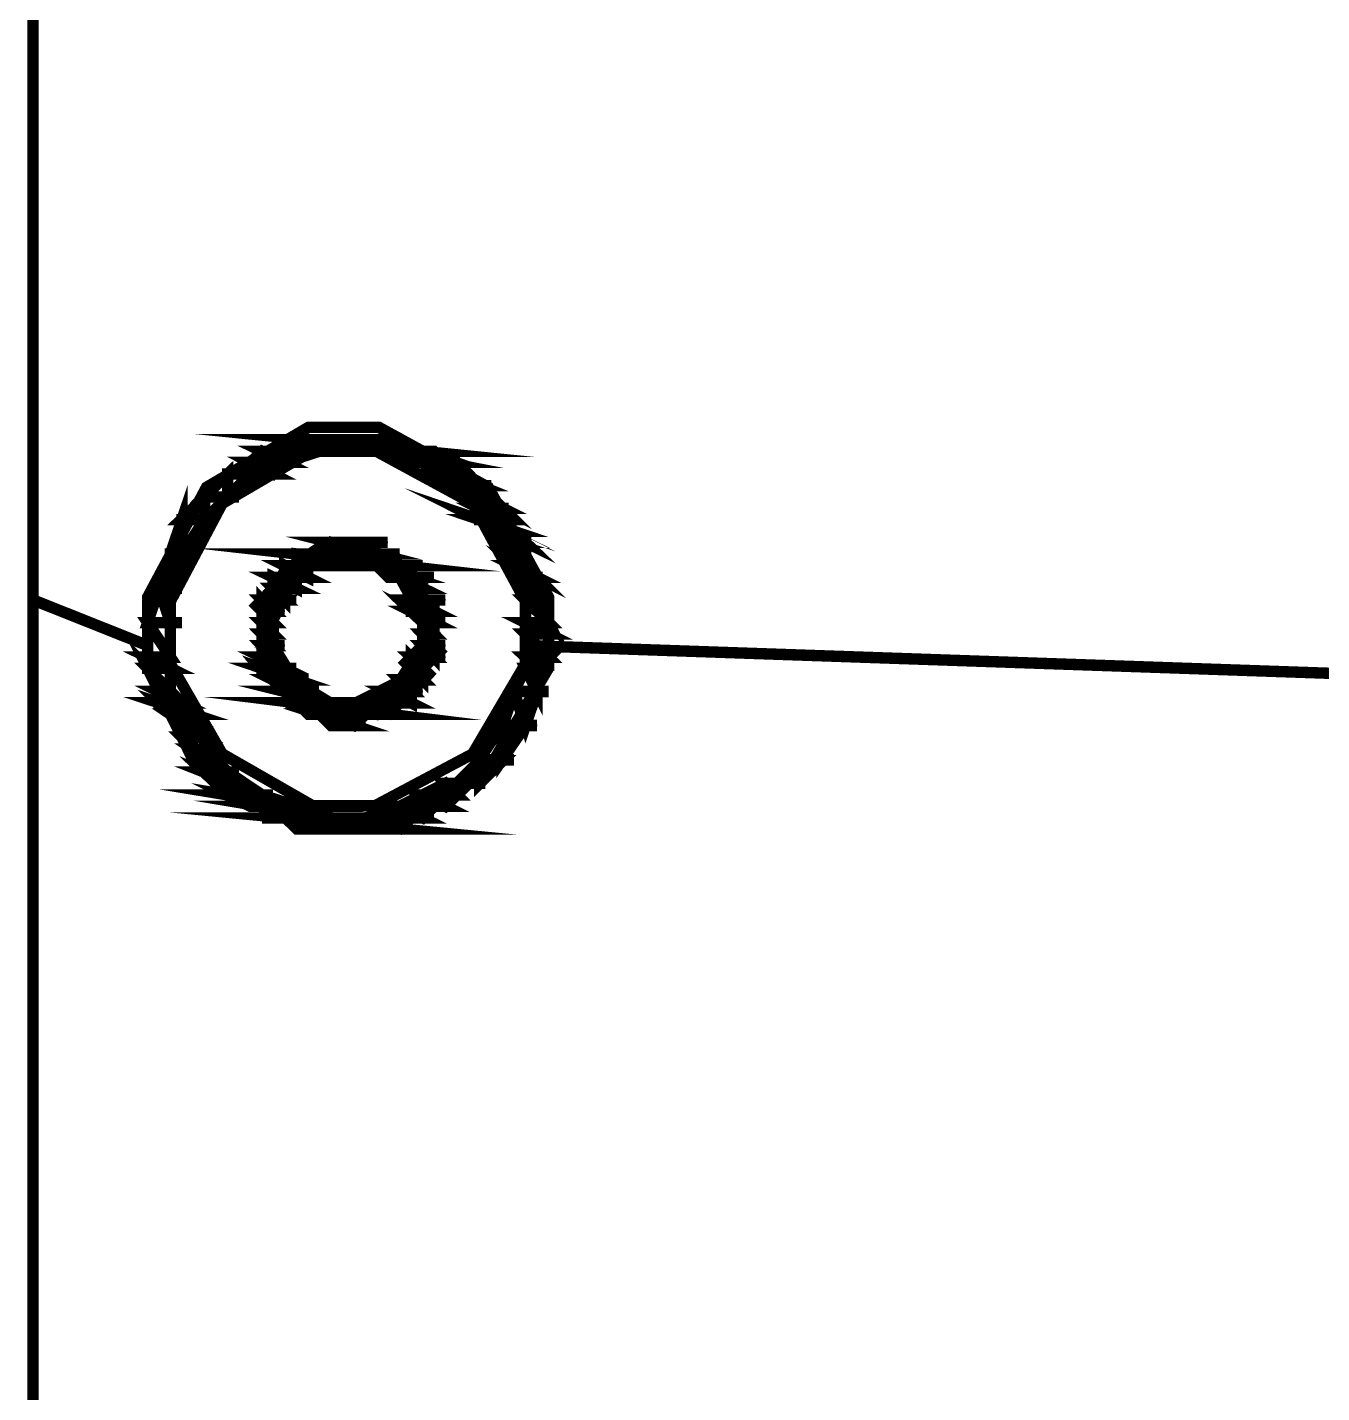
# Model space of a CAD drawing. Header units: metres. Extents: x -593 to 248, y 430 to 1024.
# Drawn here: x -267.37 to -262.57, y 806.99 to 812.04 of the extents above; entities that cross this region are included whole.
import ezdxf

# ---------------------------------------------------------------- set-up
doc = ezdxf.new("R2010")
doc.units = ezdxf.units.M
doc.header["$MEASUREMENT"] = 0
doc.layers.add('C00-00-00-BLACK', color=7, linetype='Continuous')
doc.layers.add('CFF-00-00', color=1, linetype='Continuous')

msp = doc.modelspace()

# ---------------------------------------------------------------- linework, layer by layer
at = {"layer": 'C00-00-00-BLACK', "const_width": 0.0423}
msp.add_lwpolyline([(-267.3443, 801.9529), (-267.3443, 822.0039)], dxfattribs=at)
for points in [[(-265.4357, 809.7959), (-265.4357, 809.9319), (-265.6587, 810.3389), (-266.064, 810.5609), (-266.1977, 810.5609), (-266.3244, 810.5609), (-266.7019, 810.3389), (-266.9199, 809.9319), (-266.9199, 809.7959), (-266.9199, 809.6699), (-266.7019, 809.2939), (-266.3244, 809.0759), (-266.1977, 809.0759), (-266.064, 809.0759), (-265.6587, 809.2939), (-265.4357, 809.6699), (-265.4357, 809.7959)], [(-266.0281, 810.5149), (-266.3272, 810.5149), (-265.9014, 810.4719), (-266.0281, 810.5149)], [(-266.3272, 810.5149), (-265.9014, 810.4719), (-266.4126, 810.4719), (-266.3272, 810.5149)], [(-266.2831, 810.5149), (-266.0281, 810.5149), (-266.3244, 810.5149), (-266.2831, 810.5149)], [(-266.2006, 810.5149), (-266.0707, 810.5149), (-266.2859, 810.5149), (-266.2006, 810.5149)], [(-266.0707, 810.5149), (-266.2831, 810.5149), (-266.0281, 810.5149), (-266.0707, 810.5149)], [(-265.5211, 809.7959), (-265.5211, 809.9169), (-265.7165, 810.2789), (-266.0778, 810.4749), (-266.1977, 810.4749), (-266.3092, 810.4749), (-266.644, 810.2789), (-266.8356, 809.9169), (-266.8356, 809.7959), (-266.8356, 809.6849), (-266.644, 809.3519), (-266.3092, 809.1599), (-266.1977, 809.1599), (-266.0778, 809.1599), (-265.7165, 809.3519), (-265.5211, 809.6849), (-265.5211, 809.7959)], [(-266.4965, 810.4719), (-266.4126, 810.4309), (-266.5392, 810.4309), (-266.4965, 810.4719)], [(-266.2859, 810.4719), (-266.4965, 810.4719), (-266.4126, 810.4309), (-266.2859, 810.4719)], [(-266.4553, 810.4719), (-266.2859, 810.4719), (-266.4965, 810.4719), (-266.4553, 810.4719)], [(-265.9014, 810.4719), (-266.4126, 810.4719), (-266.4553, 810.4719), (-265.9014, 810.4719)], [(-265.9014, 810.4719), (-265.8601, 810.4719), (-266.4553, 810.4719), (-265.9014, 810.4719)], [(-265.9014, 810.4719), (-266.4553, 810.4719), (-265.9014, 810.4719)], [(-266.1565, 810.4719), (-266.4553, 810.4719), (-266.2859, 810.4719), (-266.1565, 810.4719)], [(-266.4126, 810.4719), (-265.9014, 810.4719), (-265.8601, 810.4719), (-266.4126, 810.4719)], [(-265.8601, 810.4719), (-266.0281, 810.4719), (-265.8174, 810.4309), (-265.8601, 810.4719)], [(-266.0281, 810.4719), (-265.8174, 810.4309), (-265.9441, 810.4309), (-266.0281, 810.4719)], [(-265.9014, 810.4719), (-266.1565, 810.4719), (-265.8601, 810.4719), (-265.9014, 810.4719)], [(-266.1565, 810.4719), (-265.8601, 810.4719), (-266.0281, 810.4719), (-266.1565, 810.4719)], [(-265.9014, 810.4309), (-265.6904, 810.3449), (-265.8174, 810.3449), (-265.9014, 810.4309)], [(-266.6235, 810.3879), (-266.6235, 810.3029), (-266.7117, 810.3029), (-266.6235, 810.3879)], [(-266.5392, 810.4309), (-266.4553, 810.3879), (-266.5823, 810.3879), (-266.5392, 810.4309)], [(-266.4126, 810.4309), (-266.5392, 810.4309), (-266.4553, 810.3879), (-266.4126, 810.4309)], [(-265.7748, 810.4309), (-265.9014, 810.4309), (-265.6904, 810.3449), (-265.7748, 810.4309)], [(-265.8174, 810.4309), (-265.9441, 810.4309), (-265.7748, 810.4309), (-265.8174, 810.4309)], [(-265.9441, 810.4309), (-265.7748, 810.4309), (-265.9014, 810.4309), (-265.9441, 810.4309)], [(-266.5823, 810.3879), (-266.5392, 810.3879), (-266.6235, 810.3879), (-266.5823, 810.3879)], [(-266.5392, 810.3879), (-266.6235, 810.3879), (-266.6235, 810.3029), (-266.5392, 810.3879)], [(-266.4553, 810.3879), (-266.5823, 810.3879), (-266.5392, 810.3879), (-266.4553, 810.3879)], [(-265.7748, 810.3449), (-265.6051, 810.2609), (-265.6904, 810.2609), (-265.7748, 810.3449)], [(-266.7929, 810.2189), (-266.7929, 810.0919), (-266.8356, 810.0919), (-266.7929, 810.2189)], [(-266.7089, 810.3029), (-266.7089, 810.2189), (-266.7957, 810.2189), (-266.7089, 810.3029)], [(-265.6904, 810.2189), (-265.5638, 810.1759), (-265.6051, 810.1759), (-265.6904, 810.2189)], [(-265.6904, 810.3449), (-265.7748, 810.3449), (-265.6051, 810.2609), (-265.6904, 810.3449)], [(-265.6904, 810.3449), (-265.8174, 810.3449), (-265.7748, 810.3449), (-265.6904, 810.3449)], [(-265.8174, 810.3449), (-265.6904, 810.3449), (-265.6478, 810.3449), (-265.8174, 810.3449)], [(-266.6235, 810.3029), (-266.7117, 810.3029), (-266.6235, 810.3029)], [(-266.7117, 810.3029), (-266.6235, 810.3029), (-266.5823, 810.3029), (-266.7117, 810.3029)], [(-266.6235, 810.3029), (-266.7089, 810.3029), (-266.7089, 810.2189), (-266.6235, 810.3029)], [(-265.6051, 810.2609), (-265.6904, 810.2609), (-265.6051, 810.2189), (-265.6051, 810.2609)], [(-265.6904, 810.2609), (-265.6051, 810.2189), (-265.6904, 810.2189), (-265.6904, 810.2609)], [(-266.7089, 810.2189), (-266.7957, 810.2189), (-266.7089, 810.2189)], [(-266.7957, 810.2189), (-266.7089, 810.2189), (-266.6662, 810.2189), (-266.7957, 810.2189)], [(-266.7089, 810.2189), (-266.7929, 810.2189), (-266.7929, 810.0919), (-266.7089, 810.2189)], [(-265.6051, 810.2189), (-265.6904, 810.2189), (-265.5638, 810.1759), (-265.6051, 810.2189)], [(-265.6051, 810.1349), (-265.5211, 810.0489), (-265.5638, 810.0489), (-265.6051, 810.1349)], [(-266.8356, 810.0919), (-266.8356, 809.9649), (-266.8782, 809.9649), (-266.8356, 810.0919)], [(-265.5638, 810.1759), (-265.6051, 810.1759), (-265.5211, 810.1349), (-265.5638, 810.1759)], [(-265.6051, 810.1759), (-265.5211, 810.1349), (-265.6051, 810.1349), (-265.6051, 810.1759)], [(-265.8601, 809.7959), (-265.8601, 809.8549), (-265.9511, 810.0299), (-266.1385, 810.1349), (-266.2006, 810.1349), (-266.2542, 810.1349), (-266.4126, 810.0299), (-266.4965, 809.8549), (-266.4965, 809.7959), (-266.4965, 809.7429), (-266.4126, 809.5849), (-266.2542, 809.4989), (-266.2006, 809.4989), (-266.1385, 809.4989), (-265.9511, 809.5849), (-265.8601, 809.7429), (-265.8601, 809.7959)], [(-266.1134, 810.1349), (-266.2404, 810.1349), (-266.0707, 810.0919), (-266.1134, 810.1349)], [(-266.2404, 810.1349), (-266.0707, 810.0919), (-266.2831, 810.0919), (-266.2404, 810.1349)], [(-266.2006, 810.1349), (-266.1134, 810.1349), (-266.2432, 810.1349), (-266.2006, 810.1349)], [(-266.2432, 810.1349), (-266.0736, 810.1349), (-266.0309, 810.1349), (-266.2432, 810.1349)], [(-266.0736, 810.1349), (-266.0309, 810.1349), (-266.2432, 810.1349), (-266.0736, 810.1349)], [(-265.5211, 810.1349), (-265.6051, 810.1349), (-265.5211, 810.0489), (-265.5211, 810.1349)], [(-266.7929, 810.0919), (-266.8356, 810.0919), (-266.7929, 810.0919)], [(-266.8356, 810.0919), (-266.7929, 810.0919), (-266.7516, 810.0919), (-266.8356, 810.0919)], [(-266.7929, 810.0919), (-266.8356, 810.0919), (-266.8356, 809.9649), (-266.7929, 810.0919)], [(-266.0281, 810.0919), (-266.3671, 810.0919), (-265.9868, 810.0489), (-266.0281, 810.0919)], [(-265.9014, 809.7959), (-265.9014, 809.8489), (-265.9868, 810.0079), (-266.148, 810.0919), (-266.2006, 810.0919), (-266.2447, 810.0919), (-266.3755, 810.0079), (-266.4553, 809.8489), (-266.4553, 809.7959), (-266.4553, 809.7529), (-266.3755, 809.6209), (-266.2447, 809.5409), (-266.2006, 809.5409), (-266.148, 809.5409), (-265.9868, 809.6209), (-265.9014, 809.7529), (-265.9014, 809.7959)], [(-266.4126, 810.0489), (-266.3272, 810.0059), (-266.4126, 810.0059), (-266.4126, 810.0489)], [(-266.3671, 810.0919), (-265.9868, 810.0489), (-266.3671, 810.0489), (-266.3671, 810.0919)], [(-266.0707, 810.0919), (-266.2831, 810.0919), (-266.3244, 810.0919), (-266.0707, 810.0919)], [(-266.0281, 810.0919), (-265.9868, 810.0919), (-266.3244, 810.0919), (-266.0281, 810.0919)], [(-266.0281, 810.0919), (-266.3244, 810.0919), (-266.0707, 810.0919), (-266.0281, 810.0919)], [(-266.2859, 810.0919), (-266.0707, 810.0919), (-266.0281, 810.0919), (-266.2859, 810.0919)], [(-266.0707, 810.0489), (-265.9441, 810.0059), (-266.0281, 810.0059), (-266.0707, 810.0489)], [(-265.9868, 810.0059), (-265.9014, 809.9649), (-265.9441, 809.9649), (-265.9868, 810.0059)], [(-265.5638, 810.0489), (-265.4784, 810.0059), (-265.5211, 810.0059), (-265.5638, 810.0489)], [(-265.5211, 810.0489), (-265.5638, 810.0489), (-265.4784, 810.0059), (-265.5211, 810.0489)], [(-265.5211, 810.0059), (-265.4784, 809.9219), (-265.5211, 809.9219), (-265.5211, 810.0059)], [(-266.8782, 809.9649), (-266.8356, 809.8379), (-266.9199, 809.8379), (-266.8782, 809.9649)], [(-266.3699, 810.0059), (-266.4553, 810.0059), (-266.3699, 809.9649), (-266.3699, 810.0059)], [(-266.3272, 810.0489), (-266.4126, 810.0489), (-266.3272, 810.0059), (-266.3272, 810.0489)], [(-266.4553, 810.0059), (-266.3699, 809.9649), (-266.4553, 809.9649), (-266.4553, 810.0059)], [(-266.4126, 810.0059), (-266.3699, 810.0059), (-266.4553, 810.0059), (-266.4126, 810.0059)], [(-266.3699, 810.0489), (-266.3272, 810.0489), (-266.4126, 810.0489), (-266.3699, 810.0489)], [(-266.3272, 810.0059), (-266.4126, 810.0059), (-266.3699, 810.0059), (-266.3272, 810.0059)], [(-266.2432, 810.0489), (-266.2006, 810.0489), (-266.3699, 810.0489), (-266.2432, 810.0489)], [(-266.2432, 810.0489), (-266.3699, 810.0489), (-266.1589, 810.0489), (-266.2432, 810.0489)], [(-266.2859, 810.0489), (-266.2432, 810.0489), (-266.3699, 810.0489), (-266.2859, 810.0489)], [(-266.2859, 810.0489), (-266.3699, 810.0489), (-266.2432, 810.0489), (-266.2859, 810.0489)], [(-266.2859, 810.0489), (-266.3699, 810.0489), (-266.3272, 810.0489), (-266.2859, 810.0489)], [(-265.9868, 810.0489), (-266.3671, 810.0489), (-265.9868, 810.0489)], [(-266.3671, 810.0489), (-265.9868, 810.0489), (-265.9441, 810.0489), (-266.3671, 810.0489)], [(-265.9441, 810.0489), (-266.0707, 810.0489), (-265.9441, 810.0059), (-265.9441, 810.0489)], [(-265.9868, 810.0489), (-266.1565, 810.0489), (-265.9868, 810.0489)], [(-266.1565, 810.0489), (-265.9868, 810.0489), (-266.1134, 810.0489), (-266.1565, 810.0489)], [(-265.9868, 810.0489), (-266.1134, 810.0489), (-265.9441, 810.0489), (-265.9868, 810.0489)], [(-266.1134, 810.0489), (-265.9441, 810.0489), (-266.0707, 810.0489), (-266.1134, 810.0489)], [(-265.9441, 810.0489), (-266.0707, 810.0489), (-265.9441, 810.0489)], [(-266.0707, 810.0489), (-265.9441, 810.0489), (-265.9014, 810.0489), (-266.0707, 810.0489)], [(-265.9014, 810.0059), (-265.9868, 810.0059), (-265.9014, 809.9649), (-265.9014, 810.0059)], [(-265.9441, 810.0059), (-266.0281, 810.0059), (-265.9014, 810.0059), (-265.9441, 810.0059)], [(-266.0281, 810.0059), (-265.9014, 810.0059), (-265.9868, 810.0059), (-266.0281, 810.0059)], [(-265.9868, 810.0059), (-265.9014, 810.0059), (-265.8601, 810.0059), (-265.9868, 810.0059)], [(-265.9014, 810.0059), (-265.8601, 810.0059), (-265.9868, 810.0059), (-265.9014, 810.0059)], [(-265.4784, 810.0059), (-265.5211, 810.0059), (-265.4784, 809.9219), (-265.4784, 810.0059)], [(-266.8356, 809.9649), (-266.8782, 809.9649), (-266.8356, 809.8379), (-266.8356, 809.9649)], [(-266.8782, 809.9649), (-266.8356, 809.9649), (-266.7929, 809.9649), (-266.8782, 809.9649)], [(-266.8356, 809.9649), (-266.7929, 809.9649), (-266.8782, 809.9649), (-266.8356, 809.9649)], [(-266.4553, 809.9649), (-266.4126, 809.9219), (-266.4965, 809.9219), (-266.4553, 809.9649)], [(-266.4126, 809.9649), (-266.4553, 809.9649), (-266.4126, 809.9219), (-266.4126, 809.9649)], [(-266.4126, 809.9649), (-266.3699, 809.9649), (-266.4553, 809.9649), (-266.4126, 809.9649)], [(-266.4126, 809.9649), (-266.4553, 809.9649), (-266.3699, 809.9649), (-266.4126, 809.9649)], [(-265.9014, 809.9649), (-265.9441, 809.9649), (-265.9014, 809.9219), (-265.9014, 809.9649)], [(-265.9441, 809.9649), (-265.9014, 809.9219), (-265.9441, 809.9219), (-265.9441, 809.9649)], [(-266.4126, 809.9219), (-266.4965, 809.9219), (-266.4553, 809.8799), (-266.4126, 809.9219)], [(-266.4965, 809.9219), (-266.4553, 809.8799), (-266.4965, 809.8799), (-266.4965, 809.9219)], [(-266.4126, 809.9219), (-266.4965, 809.9219), (-266.4126, 809.9219)], [(-266.4965, 809.9219), (-266.4126, 809.9219), (-266.3699, 809.9219), (-266.4965, 809.9219)], [(-266.4965, 809.8799), (-266.4553, 809.8379), (-266.4965, 809.8379), (-266.4965, 809.8799)], [(-265.9441, 809.8799), (-265.8601, 809.8379), (-265.9014, 809.8379), (-265.9441, 809.8799)], [(-265.8601, 809.9219), (-265.9441, 809.9219), (-265.8601, 809.8799), (-265.8601, 809.9219)], [(-265.9441, 809.9219), (-265.8601, 809.8799), (-265.9441, 809.8799), (-265.9441, 809.9219)], [(-265.8601, 809.9219), (-265.8174, 809.9219), (-265.9441, 809.9219), (-265.8601, 809.9219)], [(-265.8601, 809.9219), (-265.9441, 809.9219), (-265.9014, 809.9219), (-265.8601, 809.9219)], [(-265.4784, 809.9219), (-265.5211, 809.9219), (-265.4357, 809.8379), (-265.4784, 809.9219)], [(-265.5211, 809.9219), (-265.4357, 809.8379), (-265.5211, 809.8379), (-265.5211, 809.9219)], [(-266.9199, 809.8379), (-266.8356, 809.7099), (-266.9199, 809.7099), (-266.9199, 809.8379)], [(-266.4553, 809.8799), (-266.4965, 809.8799), (-266.4553, 809.8379), (-266.4553, 809.8799)], [(-266.4553, 809.8799), (-266.4965, 809.8799), (-266.4553, 809.8799)], [(-266.4965, 809.8799), (-266.4553, 809.8799), (-266.4126, 809.8799), (-266.4965, 809.8799)], [(-266.4965, 809.8379), (-266.4553, 809.7959), (-266.4965, 809.7959), (-266.4965, 809.8379)], [(-265.8601, 809.8799), (-265.9441, 809.8799), (-265.8601, 809.8379), (-265.8601, 809.8799)], [(-265.9014, 809.8379), (-265.8601, 809.7959), (-265.9014, 809.7959), (-265.9014, 809.8379)], [(-266.8356, 809.8379), (-266.9199, 809.8379), (-266.8356, 809.7099), (-266.8356, 809.8379)], [(-266.9199, 809.8379), (-266.8356, 809.8379), (-266.7929, 809.8379), (-266.9199, 809.8379)], [(-266.8356, 809.8379), (-266.7929, 809.8379), (-266.9199, 809.8379), (-266.8356, 809.8379)], [(-266.4553, 809.8379), (-266.4965, 809.8379), (-266.4553, 809.7959), (-266.4553, 809.8379)], [(-266.4965, 809.7959), (-266.4553, 809.7529), (-266.4965, 809.7529), (-266.4965, 809.7959)], [(-265.8601, 809.8379), (-265.9014, 809.8379), (-265.8601, 809.7959), (-265.8601, 809.8379)], [(-265.9014, 809.8379), (-265.8601, 809.8379), (-265.8174, 809.8379), (-265.9014, 809.8379)], [(-265.8601, 809.8379), (-265.8174, 809.8379), (-265.9014, 809.8379), (-265.8601, 809.8379)], [(-265.9014, 809.7959), (-265.8601, 809.7529), (-265.9014, 809.7529), (-265.9014, 809.7959)], [(-265.4357, 809.8379), (-265.5211, 809.8379), (-265.4357, 809.7959), (-265.4357, 809.8379)], [(-265.5211, 809.8379), (-265.4357, 809.7959), (-265.5211, 809.7959), (-265.5211, 809.8379)], [(-265.5211, 809.7959), (-265.4357, 809.7099), (-265.5211, 809.7099), (-265.5211, 809.7959)], [(-266.9199, 809.6689), (-266.8356, 809.5829), (-266.8782, 809.5829), (-266.9199, 809.6689)], [(-266.4553, 809.7959), (-266.4965, 809.7959), (-266.4553, 809.7529), (-266.4553, 809.7959)], [(-266.4553, 809.7529), (-266.4965, 809.7529), (-266.4553, 809.7099), (-266.4553, 809.7529)], [(-266.4965, 809.7529), (-266.4553, 809.7099), (-266.4965, 809.7099), (-266.4965, 809.7529)], [(-266.4965, 809.7529), (-266.4553, 809.7529), (-266.4126, 809.7529), (-266.4965, 809.7529)], [(-266.4553, 809.7529), (-266.4126, 809.7529), (-266.4965, 809.7529), (-266.4553, 809.7529)], [(-265.9014, 809.7529), (-265.8601, 809.7099), (-265.9441, 809.7099), (-265.9014, 809.7529)], [(-265.8601, 809.7959), (-265.9014, 809.7959), (-265.8601, 809.7529), (-265.8601, 809.7959)], [(-265.8601, 809.7529), (-265.9014, 809.7529), (-265.8601, 809.7099), (-265.8601, 809.7529)], [(-265.8601, 809.7529), (-265.9014, 809.7529), (-265.8601, 809.7529)], [(-265.9014, 809.7529), (-265.8601, 809.7529), (-265.8174, 809.7529), (-265.9014, 809.7529)], [(-265.4357, 809.7959), (-265.5211, 809.7959), (-265.4357, 809.7099), (-265.4357, 809.7959)], [(-266.8356, 809.7099), (-266.9199, 809.7099), (-266.8356, 809.6689), (-266.8356, 809.7099)], [(-266.9199, 809.7099), (-266.8356, 809.6689), (-266.9199, 809.6689), (-266.9199, 809.7099)], [(-266.4553, 809.7099), (-266.4965, 809.7099), (-266.4126, 809.6689), (-266.4553, 809.7099)], [(-266.4965, 809.7099), (-266.4126, 809.6689), (-266.4965, 809.6689), (-266.4965, 809.7099)], [(-265.8601, 809.7099), (-265.9441, 809.7099), (-265.9014, 809.6689), (-265.8601, 809.7099)], [(-265.9441, 809.7099), (-265.9014, 809.6689), (-265.9441, 809.6689), (-265.9441, 809.7099)], [(-265.8601, 809.7099), (-265.9441, 809.7099), (-265.8601, 809.7099)], [(-265.9441, 809.7099), (-265.8601, 809.7099), (-265.8174, 809.7099), (-265.9441, 809.7099)], [(-265.4357, 809.7099), (-265.5211, 809.7099), (-265.4784, 809.6689), (-265.4357, 809.7099)], [(-265.5211, 809.7099), (-265.4784, 809.6689), (-265.5211, 809.6689), (-265.5211, 809.7099)], [(-266.8356, 809.6689), (-266.9199, 809.6689), (-266.8356, 809.5829), (-266.8356, 809.6689)], [(-266.4126, 809.6689), (-266.4965, 809.6689), (-266.3699, 809.6259), (-266.4126, 809.6689)], [(-266.4965, 809.6689), (-266.3699, 809.6259), (-266.4553, 809.6259), (-266.4965, 809.6689)], [(-266.4553, 809.6259), (-266.3699, 809.5829), (-266.4126, 809.5829), (-266.4553, 809.6259)], [(-266.4965, 809.6689), (-266.4126, 809.6689), (-266.3699, 809.6689), (-266.4965, 809.6689)], [(-266.4126, 809.6689), (-266.3699, 809.6689), (-266.4965, 809.6689), (-266.4126, 809.6689)], [(-265.9014, 809.6689), (-265.9441, 809.6689), (-265.9014, 809.6259), (-265.9014, 809.6689)], [(-265.9441, 809.6689), (-265.9014, 809.6259), (-265.9441, 809.6259), (-265.9441, 809.6689)], [(-265.5211, 809.6689), (-265.4784, 809.5829), (-265.5638, 809.5829), (-265.5211, 809.6689)], [(-265.4784, 809.6689), (-265.5211, 809.6689), (-265.4784, 809.5829), (-265.4784, 809.6689)], [(-266.3699, 809.6259), (-266.4553, 809.6259), (-266.3699, 809.5829), (-266.3699, 809.6259)], [(-266.3699, 809.6259), (-266.4553, 809.6259), (-266.3699, 809.6259)], [(-266.4553, 809.6259), (-266.3699, 809.6259), (-266.3244, 809.6259), (-266.4553, 809.6259)], [(-265.9868, 809.6259), (-265.9441, 809.5829), (-266.0281, 809.5829), (-265.9868, 809.6259)], [(-265.9014, 809.6259), (-265.9868, 809.6259), (-265.9441, 809.5829), (-265.9014, 809.6259)], [(-265.9441, 809.6259), (-265.9014, 809.6259), (-265.9868, 809.6259), (-265.9441, 809.6259)], [(-265.9014, 809.6259), (-265.9441, 809.6259), (-265.9014, 809.6259)], [(-265.5638, 809.5829), (-265.5211, 809.4569), (-265.6051, 809.4569), (-265.5638, 809.5829)], [(-266.8356, 809.5829), (-266.8782, 809.5829), (-266.7929, 809.5409), (-266.8356, 809.5829)], [(-266.8782, 809.5409), (-266.7516, 809.4989), (-266.8356, 809.4989), (-266.8782, 809.5409)], [(-266.8782, 809.5829), (-266.7929, 809.5409), (-266.8782, 809.5409), (-266.8782, 809.5829)], [(-266.3272, 809.5829), (-266.4126, 809.5829), (-266.2432, 809.5409), (-266.3272, 809.5829)], [(-266.4126, 809.5829), (-266.2432, 809.5409), (-266.3699, 809.5409), (-266.4126, 809.5829)], [(-266.3272, 809.5829), (-266.2859, 809.5829), (-266.4126, 809.5829), (-266.3272, 809.5829)], [(-266.3272, 809.5829), (-266.4126, 809.5829), (-266.3699, 809.5829), (-266.3272, 809.5829)], [(-266.4126, 809.5829), (-266.3272, 809.5829), (-266.2859, 809.5829), (-266.4126, 809.5829)], [(-266.3272, 809.5829), (-266.2859, 809.5829), (-266.4126, 809.5829), (-266.3272, 809.5829)], [(-266.0281, 809.5829), (-265.9441, 809.5409), (-266.0707, 809.5409), (-266.0281, 809.5829)], [(-265.9441, 809.5829), (-266.0281, 809.5829), (-265.9441, 809.5409), (-265.9441, 809.5829)], [(-265.9441, 809.5829), (-266.0281, 809.5829), (-265.9441, 809.5829)], [(-266.0281, 809.5829), (-265.9441, 809.5829), (-265.9014, 809.5829), (-266.0281, 809.5829)], [(-265.4784, 809.5829), (-265.5638, 809.5829), (-265.5211, 809.4569), (-265.4784, 809.5829)], [(-265.5638, 809.5829), (-265.4784, 809.5829), (-265.4357, 809.5829), (-265.5638, 809.5829)], [(-265.4784, 809.5829), (-265.4357, 809.5829), (-265.5638, 809.5829), (-265.4784, 809.5829)], [(-266.7929, 809.5409), (-266.8782, 809.5409), (-266.7516, 809.4989), (-266.7929, 809.5409)], [(-266.8356, 809.4989), (-266.7089, 809.4139), (-266.7929, 809.4139), (-266.8356, 809.4989)], [(-265.9868, 809.5409), (-266.3671, 809.5409), (-266.0281, 809.4989), (-265.9868, 809.5409)], [(-266.1565, 809.5409), (-266.1134, 809.5409), (-266.4098, 809.5409), (-266.1565, 809.5409)], [(-266.1565, 809.5409), (-266.4098, 809.5409), (-266.1977, 809.5409), (-266.1565, 809.5409)], [(-266.3671, 809.5409), (-266.0281, 809.4989), (-266.3244, 809.4989), (-266.3671, 809.5409)], [(-266.3699, 809.5409), (-266.2432, 809.5409), (-266.2006, 809.5409), (-266.3699, 809.5409)], [(-266.2432, 809.5409), (-266.2006, 809.5409), (-266.3699, 809.5409), (-266.2432, 809.5409)], [(-266.2006, 809.5409), (-266.1589, 809.5409), (-266.3699, 809.5409), (-266.2006, 809.5409)], [(-266.2006, 809.5409), (-266.3699, 809.5409), (-266.2432, 809.5409), (-266.2006, 809.5409)], [(-266.1565, 809.4569), (-266.2404, 809.4569), (-266.2831, 809.4989), (-266.1565, 809.4569)], [(-266.1134, 809.5409), (-265.9868, 809.5409), (-266.1565, 809.5409), (-266.1134, 809.5409)], [(-266.1565, 809.5409), (-265.9868, 809.5409), (-265.9441, 809.5409), (-266.1565, 809.5409)], [(-265.9868, 809.5409), (-265.9441, 809.5409), (-266.1565, 809.5409), (-265.9868, 809.5409)], [(-266.0707, 809.5409), (-265.9868, 809.5409), (-266.1134, 809.5409), (-266.0707, 809.5409)], [(-266.1134, 809.5409), (-265.9868, 809.5409), (-265.9441, 809.5409), (-266.1134, 809.5409)], [(-265.9868, 809.5409), (-265.9441, 809.5409), (-266.1134, 809.5409), (-265.9868, 809.5409)], [(-265.9868, 809.5409), (-266.1134, 809.5409), (-265.9868, 809.5409)], [(-265.9441, 809.5409), (-266.0707, 809.5409), (-265.9868, 809.5409), (-265.9441, 809.5409)], [(-265.6079, 809.4569), (-265.6079, 809.3299), (-265.6933, 809.3299), (-265.6079, 809.4569)], [(-266.7516, 809.4989), (-266.8356, 809.4989), (-266.7089, 809.4139), (-266.7516, 809.4989)], [(-266.7929, 809.4139), (-266.7089, 809.3299), (-266.7516, 809.3299), (-266.7929, 809.4139)], [(-266.2859, 809.4989), (-266.1134, 809.4989), (-266.1565, 809.4569), (-266.2859, 809.4989)], [(-266.0281, 809.4989), (-266.3244, 809.4989), (-266.0281, 809.4989)], [(-266.3244, 809.4989), (-266.0281, 809.4989), (-265.9868, 809.4989), (-266.3244, 809.4989)], [(-266.0281, 809.4989), (-266.3244, 809.4989), (-266.0707, 809.4989), (-266.0281, 809.4989)], [(-266.3244, 809.4989), (-266.0707, 809.4989), (-266.2831, 809.4989), (-266.3244, 809.4989)], [(-266.1134, 809.4989), (-266.0707, 809.4989), (-266.2831, 809.4989), (-266.1134, 809.4989)], [(-266.1134, 809.4989), (-266.2831, 809.4989), (-266.0707, 809.4989), (-266.1134, 809.4989)], [(-266.1565, 809.4569), (-266.1134, 809.4569), (-266.2404, 809.4569), (-266.1565, 809.4569)], [(-265.5211, 809.4569), (-265.6079, 809.4569), (-265.6079, 809.3299), (-265.5211, 809.4569)], [(-265.5211, 809.4569), (-265.6051, 809.4569), (-265.5211, 809.4569)], [(-265.6051, 809.4569), (-265.5211, 809.4569), (-265.4784, 809.4569), (-265.6051, 809.4569)], [(-266.7089, 809.4139), (-266.7929, 809.4139), (-266.7089, 809.3299), (-266.7089, 809.4139)], [(-266.7089, 809.3699), (-266.7516, 809.3699), (-266.6235, 809.2849), (-266.7089, 809.3699)], [(-266.7516, 809.3699), (-266.6235, 809.2849), (-266.7089, 809.2849), (-266.7516, 809.3699)], [(-265.6904, 809.3269), (-265.6904, 809.2429), (-265.7748, 809.2429), (-265.6904, 809.3269)], [(-266.7117, 809.2849), (-266.4965, 809.1999), (-266.6235, 809.1999), (-266.7117, 809.2849)], [(-265.6079, 809.3299), (-265.6933, 809.3299), (-265.6079, 809.3299)], [(-265.6933, 809.3299), (-265.6079, 809.3299), (-265.5638, 809.3299), (-265.6933, 809.3299)], [(-265.6051, 809.3269), (-265.6904, 809.3269), (-265.6904, 809.2429), (-265.6051, 809.3269)], [(-266.6235, 809.2849), (-266.7117, 809.2849), (-266.4965, 809.1999), (-266.6235, 809.2849)], [(-266.6235, 809.2849), (-266.7089, 809.2849), (-266.6235, 809.2849)], [(-266.7089, 809.2849), (-266.6235, 809.2849), (-266.5823, 809.2849), (-266.7089, 809.2849)], [(-265.8174, 809.2429), (-265.7748, 809.1999), (-265.9014, 809.1999), (-265.8174, 809.2429)], [(-266.4965, 809.1999), (-266.6235, 809.1999), (-266.3699, 809.1579), (-266.4965, 809.1999)], [(-266.6235, 809.1999), (-266.3699, 809.1579), (-266.5392, 809.1579), (-266.6235, 809.1999)], [(-266.4965, 809.1999), (-266.6235, 809.1999), (-266.4965, 809.1999)], [(-266.6235, 809.1999), (-266.4965, 809.1999), (-266.4553, 809.1999), (-266.6235, 809.1999)], [(-265.9014, 809.1999), (-265.8174, 809.1579), (-265.9868, 809.1579), (-265.9014, 809.1999)], [(-265.7748, 809.1999), (-265.9014, 809.1999), (-265.8174, 809.1579), (-265.7748, 809.1999)], [(-265.7317, 809.2429), (-265.8174, 809.2429), (-265.7748, 809.1999), (-265.7317, 809.2429)], [(-265.7748, 809.2429), (-265.7317, 809.2429), (-265.8174, 809.2429), (-265.7748, 809.2429)], [(-265.6904, 809.2429), (-265.7748, 809.2429), (-265.7317, 809.2429), (-265.6904, 809.2429)], [(-266.2859, 809.1579), (-266.4994, 809.1579), (-266.2432, 809.1149), (-266.2859, 809.1579)], [(-266.4994, 809.1579), (-266.2432, 809.1149), (-266.4567, 809.1149), (-266.4994, 809.1579)], [(-266.3699, 809.1579), (-266.5392, 809.1579), (-266.2859, 809.1579), (-266.3699, 809.1579)], [(-266.5392, 809.1579), (-266.2859, 809.1579), (-266.4965, 809.1579), (-266.5392, 809.1579)], [(-265.9868, 809.1579), (-265.9014, 809.1149), (-266.1134, 809.1149), (-265.9868, 809.1579)], [(-265.8601, 809.1579), (-265.9868, 809.1579), (-265.9014, 809.1149), (-265.8601, 809.1579)], [(-265.8601, 809.1579), (-265.8174, 809.1579), (-265.9868, 809.1579), (-265.8601, 809.1579)], [(-265.8601, 809.1579), (-265.9868, 809.1579), (-265.8174, 809.1579), (-265.8601, 809.1579)], [(-265.9441, 809.1149), (-266.4098, 809.1149), (-265.9868, 809.0739), (-265.9441, 809.1149)], [(-266.2432, 809.1149), (-266.4965, 809.1149), (-266.1162, 809.1149), (-266.2432, 809.1149)], [(-266.4965, 809.1149), (-266.1162, 809.1149), (-266.4553, 809.1149), (-266.4965, 809.1149)], [(-265.9014, 809.1149), (-266.4524, 809.1149), (-265.9441, 809.1149), (-265.9014, 809.1149)], [(-266.4524, 809.1149), (-265.9441, 809.1149), (-266.4098, 809.1149), (-266.4524, 809.1149)], [(-266.4098, 809.1149), (-265.9868, 809.0739), (-266.3671, 809.0739), (-266.4098, 809.1149)], [(-266.1134, 809.1149), (-265.9014, 809.1149), (-265.8601, 809.1149), (-266.1134, 809.1149)], [(-265.9014, 809.1149), (-265.8601, 809.1149), (-266.1134, 809.1149), (-265.9014, 809.1149)], [(-266.0707, 809.0739), (-266.2432, 809.0739), (-266.3699, 809.0739), (-266.0707, 809.0739)], [(-266.3699, 809.0739), (-265.9868, 809.0739), (-266.0707, 809.0739), (-266.3699, 809.0739)], [(-266.0707, 809.0739), (-266.0281, 809.0739), (-266.2432, 809.0739), (-266.0707, 809.0739)]]:
    msp.add_lwpolyline(points, close=True, dxfattribs=at)
at = {"layer": 'C00-00-00-BLACK'}
for points in [[(-266.3272, 810.5149), (-265.9014, 810.4719), (-266.4126, 810.4719), (-266.3272, 810.5149)], [(-266.0281, 810.5149), (-266.3272, 810.5149), (-265.9014, 810.4719), (-266.0281, 810.5149)], [(-266.2831, 810.5149), (-266.0281, 810.5149), (-266.3244, 810.5149), (-266.2831, 810.5149)], [(-266.2006, 810.5149), (-266.0707, 810.5149), (-266.2859, 810.5149), (-266.2006, 810.5149)], [(-266.0707, 810.5149), (-266.2831, 810.5149), (-266.0281, 810.5149), (-266.0707, 810.5149)], [(-266.4965, 810.4719), (-266.4126, 810.4309), (-266.5392, 810.4309), (-266.4965, 810.4719)], [(-266.4553, 810.4719), (-266.2859, 810.4719), (-266.4965, 810.4719), (-266.4553, 810.4719)], [(-266.2859, 810.4719), (-266.4965, 810.4719), (-266.4126, 810.4309), (-266.2859, 810.4719)], [(-265.9014, 810.4719), (-266.4126, 810.4719), (-266.4553, 810.4719), (-265.9014, 810.4719)], [(-265.9014, 810.4719), (-265.8601, 810.4719), (-266.4553, 810.4719), (-265.9014, 810.4719)], [(-265.9014, 810.4719), (-266.4553, 810.4719), (-265.9014, 810.4719)], [(-266.1565, 810.4719), (-266.4553, 810.4719), (-266.2859, 810.4719), (-266.1565, 810.4719)], [(-266.4126, 810.4719), (-265.9014, 810.4719), (-265.8601, 810.4719), (-266.4126, 810.4719)], [(-265.9014, 810.4719), (-266.1565, 810.4719), (-265.8601, 810.4719), (-265.9014, 810.4719)], [(-266.1565, 810.4719), (-265.8601, 810.4719), (-266.0281, 810.4719), (-266.1565, 810.4719)], [(-265.8601, 810.4719), (-266.0281, 810.4719), (-265.8174, 810.4309), (-265.8601, 810.4719)], [(-266.0281, 810.4719), (-265.8174, 810.4309), (-265.9441, 810.4309), (-266.0281, 810.4719)], [(-266.6235, 810.3879), (-266.6235, 810.3029), (-266.7117, 810.3029), (-266.6235, 810.3879)], [(-266.5823, 810.3879), (-266.5392, 810.3879), (-266.6235, 810.3879), (-266.5823, 810.3879)], [(-266.5392, 810.3879), (-266.6235, 810.3879), (-266.6235, 810.3029), (-266.5392, 810.3879)], [(-266.5392, 810.4309), (-266.4553, 810.3879), (-266.5823, 810.3879), (-266.5392, 810.4309)], [(-266.4553, 810.3879), (-266.5823, 810.3879), (-266.5392, 810.3879), (-266.4553, 810.3879)], [(-266.4126, 810.4309), (-266.5392, 810.4309), (-266.4553, 810.3879), (-266.4126, 810.4309)], [(-265.8174, 810.4309), (-265.9441, 810.4309), (-265.7748, 810.4309), (-265.8174, 810.4309)], [(-265.9441, 810.4309), (-265.7748, 810.4309), (-265.9014, 810.4309), (-265.9441, 810.4309)], [(-265.7748, 810.4309), (-265.9014, 810.4309), (-265.6904, 810.3449), (-265.7748, 810.4309)], [(-265.9014, 810.4309), (-265.6904, 810.3449), (-265.8174, 810.3449), (-265.9014, 810.4309)], [(-265.6904, 810.3449), (-265.8174, 810.3449), (-265.7748, 810.3449), (-265.6904, 810.3449)], [(-265.8174, 810.3449), (-265.6904, 810.3449), (-265.6478, 810.3449), (-265.8174, 810.3449)], [(-265.6904, 810.3449), (-265.7748, 810.3449), (-265.6051, 810.2609), (-265.6904, 810.3449)], [(-265.7748, 810.3449), (-265.6051, 810.2609), (-265.6904, 810.2609), (-265.7748, 810.3449)], [(-266.7089, 810.3029), (-266.7089, 810.2189), (-266.7957, 810.2189), (-266.7089, 810.3029)], [(-266.6235, 810.3029), (-266.7117, 810.3029), (-266.6235, 810.3029)], [(-266.7117, 810.3029), (-266.6235, 810.3029), (-266.5823, 810.3029), (-266.7117, 810.3029)], [(-266.6235, 810.3029), (-266.7089, 810.3029), (-266.7089, 810.2189), (-266.6235, 810.3029)], [(-265.6051, 810.2609), (-265.6904, 810.2609), (-265.6051, 810.2189), (-265.6051, 810.2609)], [(-265.6904, 810.2609), (-265.6051, 810.2189), (-265.6904, 810.2189), (-265.6904, 810.2609)], [(-266.7929, 810.2189), (-266.7929, 810.0919), (-266.8356, 810.0919), (-266.7929, 810.2189)], [(-266.7089, 810.2189), (-266.7957, 810.2189), (-266.7089, 810.2189)], [(-266.7957, 810.2189), (-266.7089, 810.2189), (-266.6662, 810.2189), (-266.7957, 810.2189)], [(-266.7089, 810.2189), (-266.7929, 810.2189), (-266.7929, 810.0919), (-266.7089, 810.2189)], [(-265.6051, 810.2189), (-265.6904, 810.2189), (-265.5638, 810.1759), (-265.6051, 810.2189)], [(-265.6904, 810.2189), (-265.5638, 810.1759), (-265.6051, 810.1759), (-265.6904, 810.2189)], [(-266.2404, 810.1349), (-266.0707, 810.0919), (-266.2831, 810.0919), (-266.2404, 810.1349)], [(-266.2006, 810.1349), (-266.1134, 810.1349), (-266.2432, 810.1349), (-266.2006, 810.1349)], [(-266.2432, 810.1349), (-266.0736, 810.1349), (-266.0309, 810.1349), (-266.2432, 810.1349)], [(-266.0736, 810.1349), (-266.0309, 810.1349), (-266.2432, 810.1349), (-266.0736, 810.1349)], [(-266.1134, 810.1349), (-266.2404, 810.1349), (-266.0707, 810.0919), (-266.1134, 810.1349)], [(-265.5638, 810.1759), (-265.6051, 810.1759), (-265.5211, 810.1349), (-265.5638, 810.1759)], [(-265.6051, 810.1759), (-265.5211, 810.1349), (-265.6051, 810.1349), (-265.6051, 810.1759)], [(-265.5211, 810.1349), (-265.6051, 810.1349), (-265.5211, 810.0489), (-265.5211, 810.1349)], [(-265.6051, 810.1349), (-265.5211, 810.0489), (-265.5638, 810.0489), (-265.6051, 810.1349)], [(-266.8356, 810.0919), (-266.8356, 809.9649), (-266.8782, 809.9649), (-266.8356, 810.0919)], [(-266.7929, 810.0919), (-266.8356, 810.0919), (-266.7929, 810.0919)], [(-266.8356, 810.0919), (-266.7929, 810.0919), (-266.7516, 810.0919), (-266.8356, 810.0919)], [(-266.7929, 810.0919), (-266.8356, 810.0919), (-266.8356, 809.9649), (-266.7929, 810.0919)], [(-266.0281, 810.0919), (-266.3671, 810.0919), (-265.9868, 810.0489), (-266.0281, 810.0919)], [(-266.3671, 810.0919), (-265.9868, 810.0489), (-266.3671, 810.0489), (-266.3671, 810.0919)], [(-266.0707, 810.0919), (-266.2831, 810.0919), (-266.3244, 810.0919), (-266.0707, 810.0919)], [(-266.0281, 810.0919), (-265.9868, 810.0919), (-266.3244, 810.0919), (-266.0281, 810.0919)], [(-266.0281, 810.0919), (-266.3244, 810.0919), (-266.0707, 810.0919), (-266.0281, 810.0919)], [(-266.2859, 810.0919), (-266.0707, 810.0919), (-266.0281, 810.0919), (-266.2859, 810.0919)], [(-266.3699, 810.0489), (-266.3272, 810.0489), (-266.4126, 810.0489), (-266.3699, 810.0489)], [(-266.3272, 810.0489), (-266.4126, 810.0489), (-266.3272, 810.0059), (-266.3272, 810.0489)], [(-266.4126, 810.0489), (-266.3272, 810.0059), (-266.4126, 810.0059), (-266.4126, 810.0489)], [(-266.2432, 810.0489), (-266.2006, 810.0489), (-266.3699, 810.0489), (-266.2432, 810.0489)], [(-266.2432, 810.0489), (-266.3699, 810.0489), (-266.1589, 810.0489), (-266.2432, 810.0489)], [(-266.2859, 810.0489), (-266.2432, 810.0489), (-266.3699, 810.0489), (-266.2859, 810.0489)], [(-266.2859, 810.0489), (-266.3699, 810.0489), (-266.2432, 810.0489), (-266.2859, 810.0489)], [(-266.2859, 810.0489), (-266.3699, 810.0489), (-266.3272, 810.0489), (-266.2859, 810.0489)], [(-265.9868, 810.0489), (-266.3671, 810.0489), (-265.9868, 810.0489)], [(-266.3671, 810.0489), (-265.9868, 810.0489), (-265.9441, 810.0489), (-266.3671, 810.0489)], [(-265.9868, 810.0489), (-266.1565, 810.0489), (-265.9868, 810.0489)], [(-266.1565, 810.0489), (-265.9868, 810.0489), (-266.1134, 810.0489), (-266.1565, 810.0489)], [(-265.9868, 810.0489), (-266.1134, 810.0489), (-265.9441, 810.0489), (-265.9868, 810.0489)], [(-266.1134, 810.0489), (-265.9441, 810.0489), (-266.0707, 810.0489), (-266.1134, 810.0489)], [(-265.9441, 810.0489), (-266.0707, 810.0489), (-265.9441, 810.0489)], [(-266.0707, 810.0489), (-265.9441, 810.0489), (-265.9014, 810.0489), (-266.0707, 810.0489)], [(-265.9441, 810.0489), (-266.0707, 810.0489), (-265.9441, 810.0059), (-265.9441, 810.0489)], [(-266.0707, 810.0489), (-265.9441, 810.0059), (-266.0281, 810.0059), (-266.0707, 810.0489)], [(-265.5211, 810.0489), (-265.5638, 810.0489), (-265.4784, 810.0059), (-265.5211, 810.0489)], [(-265.5638, 810.0489), (-265.4784, 810.0059), (-265.5211, 810.0059), (-265.5638, 810.0489)], [(-266.4126, 810.0059), (-266.3699, 810.0059), (-266.4553, 810.0059), (-266.4126, 810.0059)], [(-266.3699, 810.0059), (-266.4553, 810.0059), (-266.3699, 809.9649), (-266.3699, 810.0059)], [(-266.4553, 810.0059), (-266.3699, 809.9649), (-266.4553, 809.9649), (-266.4553, 810.0059)], [(-266.3272, 810.0059), (-266.4126, 810.0059), (-266.3699, 810.0059), (-266.3272, 810.0059)], [(-265.9441, 810.0059), (-266.0281, 810.0059), (-265.9014, 810.0059), (-265.9441, 810.0059)], [(-266.0281, 810.0059), (-265.9014, 810.0059), (-265.9868, 810.0059), (-266.0281, 810.0059)], [(-265.9868, 810.0059), (-265.9014, 810.0059), (-265.8601, 810.0059), (-265.9868, 810.0059)], [(-265.9014, 810.0059), (-265.8601, 810.0059), (-265.9868, 810.0059), (-265.9014, 810.0059)], [(-265.9014, 810.0059), (-265.9868, 810.0059), (-265.9014, 809.9649), (-265.9014, 810.0059)], [(-265.9868, 810.0059), (-265.9014, 809.9649), (-265.9441, 809.9649), (-265.9868, 810.0059)], [(-265.4784, 810.0059), (-265.5211, 810.0059), (-265.4784, 809.9219), (-265.4784, 810.0059)], [(-265.5211, 810.0059), (-265.4784, 809.9219), (-265.5211, 809.9219), (-265.5211, 810.0059)], [(-266.8782, 809.9649), (-266.8356, 809.8379), (-266.9199, 809.8379), (-266.8782, 809.9649)], [(-266.8782, 809.9649), (-266.8356, 809.9649), (-266.7929, 809.9649), (-266.8782, 809.9649)], [(-266.8356, 809.9649), (-266.7929, 809.9649), (-266.8782, 809.9649), (-266.8356, 809.9649)], [(-266.8356, 809.9649), (-266.8782, 809.9649), (-266.8356, 809.8379), (-266.8356, 809.9649)], [(-266.4553, 809.9649), (-266.4126, 809.9219), (-266.4965, 809.9219), (-266.4553, 809.9649)], [(-266.4126, 809.9649), (-266.3699, 809.9649), (-266.4553, 809.9649), (-266.4126, 809.9649)], [(-266.4126, 809.9649), (-266.4553, 809.9649), (-266.3699, 809.9649), (-266.4126, 809.9649)], [(-266.4126, 809.9649), (-266.4553, 809.9649), (-266.4126, 809.9219), (-266.4126, 809.9649)], [(-265.9014, 809.9649), (-265.9441, 809.9649), (-265.9014, 809.9219), (-265.9014, 809.9649)], [(-265.9441, 809.9649), (-265.9014, 809.9219), (-265.9441, 809.9219), (-265.9441, 809.9649)], [(-266.4126, 809.9219), (-266.4965, 809.9219), (-266.4126, 809.9219)], [(-266.4965, 809.9219), (-266.4126, 809.9219), (-266.3699, 809.9219), (-266.4965, 809.9219)], [(-266.4126, 809.9219), (-266.4965, 809.9219), (-266.4553, 809.8799), (-266.4126, 809.9219)], [(-266.4965, 809.9219), (-266.4553, 809.8799), (-266.4965, 809.8799), (-266.4965, 809.9219)], [(-266.4553, 809.8799), (-266.4965, 809.8799), (-266.4553, 809.8799)], [(-266.4965, 809.8799), (-266.4553, 809.8799), (-266.4126, 809.8799), (-266.4965, 809.8799)], [(-266.4553, 809.8799), (-266.4965, 809.8799), (-266.4553, 809.8379), (-266.4553, 809.8799)], [(-266.4965, 809.8799), (-266.4553, 809.8379), (-266.4965, 809.8379), (-266.4965, 809.8799)], [(-265.8601, 809.9219), (-265.8174, 809.9219), (-265.9441, 809.9219), (-265.8601, 809.9219)], [(-265.8601, 809.9219), (-265.9441, 809.9219), (-265.9014, 809.9219), (-265.8601, 809.9219)], [(-265.8601, 809.9219), (-265.9441, 809.9219), (-265.8601, 809.8799), (-265.8601, 809.9219)], [(-265.9441, 809.9219), (-265.8601, 809.8799), (-265.9441, 809.8799), (-265.9441, 809.9219)], [(-265.8601, 809.8799), (-265.9441, 809.8799), (-265.8601, 809.8379), (-265.8601, 809.8799)], [(-265.9441, 809.8799), (-265.8601, 809.8379), (-265.9014, 809.8379), (-265.9441, 809.8799)], [(-265.4784, 809.9219), (-265.5211, 809.9219), (-265.4357, 809.8379), (-265.4784, 809.9219)], [(-265.5211, 809.9219), (-265.4357, 809.8379), (-265.5211, 809.8379), (-265.5211, 809.9219)], [(-266.9199, 809.8379), (-266.8356, 809.8379), (-266.7929, 809.8379), (-266.9199, 809.8379)], [(-266.8356, 809.8379), (-266.7929, 809.8379), (-266.9199, 809.8379), (-266.8356, 809.8379)], [(-266.8356, 809.8379), (-266.9199, 809.8379), (-266.8356, 809.7099), (-266.8356, 809.8379)], [(-266.9199, 809.8379), (-266.8356, 809.7099), (-266.9199, 809.7099), (-266.9199, 809.8379)], [(-266.4553, 809.8379), (-266.4965, 809.8379), (-266.4553, 809.7959), (-266.4553, 809.8379)], [(-266.4965, 809.8379), (-266.4553, 809.7959), (-266.4965, 809.7959), (-266.4965, 809.8379)], [(-265.9014, 809.8379), (-265.8601, 809.8379), (-265.8174, 809.8379), (-265.9014, 809.8379)], [(-265.8601, 809.8379), (-265.8174, 809.8379), (-265.9014, 809.8379), (-265.8601, 809.8379)], [(-265.8601, 809.8379), (-265.9014, 809.8379), (-265.8601, 809.7959), (-265.8601, 809.8379)], [(-265.9014, 809.8379), (-265.8601, 809.7959), (-265.9014, 809.7959), (-265.9014, 809.8379)], [(-265.4357, 809.8379), (-265.5211, 809.8379), (-265.4357, 809.7959), (-265.4357, 809.8379)], [(-265.5211, 809.8379), (-265.4357, 809.7959), (-265.5211, 809.7959), (-265.5211, 809.8379)], [(-266.4553, 809.7959), (-266.4965, 809.7959), (-266.4553, 809.7529), (-266.4553, 809.7959)], [(-266.4965, 809.7959), (-266.4553, 809.7529), (-266.4965, 809.7529), (-266.4965, 809.7959)], [(-265.8601, 809.7959), (-265.9014, 809.7959), (-265.8601, 809.7529), (-265.8601, 809.7959)], [(-265.9014, 809.7959), (-265.8601, 809.7529), (-265.9014, 809.7529), (-265.9014, 809.7959)], [(-265.4357, 809.7959), (-265.5211, 809.7959), (-265.4357, 809.7099), (-265.4357, 809.7959)], [(-265.5211, 809.7959), (-265.4357, 809.7099), (-265.5211, 809.7099), (-265.5211, 809.7959)], [(-266.4965, 809.7529), (-266.4553, 809.7529), (-266.4126, 809.7529), (-266.4965, 809.7529)], [(-266.4553, 809.7529), (-266.4126, 809.7529), (-266.4965, 809.7529), (-266.4553, 809.7529)], [(-266.4553, 809.7529), (-266.4965, 809.7529), (-266.4553, 809.7099), (-266.4553, 809.7529)], [(-266.4965, 809.7529), (-266.4553, 809.7099), (-266.4965, 809.7099), (-266.4965, 809.7529)], [(-265.9014, 809.7529), (-265.8601, 809.7099), (-265.9441, 809.7099), (-265.9014, 809.7529)], [(-265.8601, 809.7529), (-265.9014, 809.7529), (-265.8601, 809.7529)], [(-265.9014, 809.7529), (-265.8601, 809.7529), (-265.8174, 809.7529), (-265.9014, 809.7529)], [(-265.8601, 809.7529), (-265.9014, 809.7529), (-265.8601, 809.7099), (-265.8601, 809.7529)], [(-266.8356, 809.7099), (-266.9199, 809.7099), (-266.8356, 809.6689), (-266.8356, 809.7099)], [(-266.9199, 809.7099), (-266.8356, 809.6689), (-266.9199, 809.6689), (-266.9199, 809.7099)], [(-266.4553, 809.7099), (-266.4965, 809.7099), (-266.4126, 809.6689), (-266.4553, 809.7099)], [(-266.4965, 809.7099), (-266.4126, 809.6689), (-266.4965, 809.6689), (-266.4965, 809.7099)], [(-265.8601, 809.7099), (-265.9441, 809.7099), (-265.8601, 809.7099)], [(-265.9441, 809.7099), (-265.8601, 809.7099), (-265.8174, 809.7099), (-265.9441, 809.7099)], [(-265.8601, 809.7099), (-265.9441, 809.7099), (-265.9014, 809.6689), (-265.8601, 809.7099)], [(-265.9441, 809.7099), (-265.9014, 809.6689), (-265.9441, 809.6689), (-265.9441, 809.7099)], [(-265.4357, 809.7099), (-265.5211, 809.7099), (-265.4784, 809.6689), (-265.4357, 809.7099)], [(-265.5211, 809.7099), (-265.4784, 809.6689), (-265.5211, 809.6689), (-265.5211, 809.7099)], [(-266.8356, 809.6689), (-266.9199, 809.6689), (-266.8356, 809.5829), (-266.8356, 809.6689)], [(-266.9199, 809.6689), (-266.8356, 809.5829), (-266.8782, 809.5829), (-266.9199, 809.6689)], [(-266.4965, 809.6689), (-266.4126, 809.6689), (-266.3699, 809.6689), (-266.4965, 809.6689)], [(-266.4126, 809.6689), (-266.3699, 809.6689), (-266.4965, 809.6689), (-266.4126, 809.6689)], [(-266.4126, 809.6689), (-266.4965, 809.6689), (-266.3699, 809.6259), (-266.4126, 809.6689)], [(-266.4965, 809.6689), (-266.3699, 809.6259), (-266.4553, 809.6259), (-266.4965, 809.6689)], [(-266.3699, 809.6259), (-266.4553, 809.6259), (-266.3699, 809.6259)], [(-266.4553, 809.6259), (-266.3699, 809.6259), (-266.3244, 809.6259), (-266.4553, 809.6259)], [(-266.3699, 809.6259), (-266.4553, 809.6259), (-266.3699, 809.5829), (-266.3699, 809.6259)], [(-266.4553, 809.6259), (-266.3699, 809.5829), (-266.4126, 809.5829), (-266.4553, 809.6259)], [(-265.9868, 809.6259), (-265.9441, 809.5829), (-266.0281, 809.5829), (-265.9868, 809.6259)], [(-265.9441, 809.6259), (-265.9014, 809.6259), (-265.9868, 809.6259), (-265.9441, 809.6259)], [(-265.9014, 809.6259), (-265.9868, 809.6259), (-265.9441, 809.5829), (-265.9014, 809.6259)], [(-265.9014, 809.6689), (-265.9441, 809.6689), (-265.9014, 809.6259), (-265.9014, 809.6689)], [(-265.9441, 809.6689), (-265.9014, 809.6259), (-265.9441, 809.6259), (-265.9441, 809.6689)], [(-265.9014, 809.6259), (-265.9441, 809.6259), (-265.9014, 809.6259)], [(-265.5211, 809.6689), (-265.4784, 809.5829), (-265.5638, 809.5829), (-265.5211, 809.6689)], [(-265.4784, 809.6689), (-265.5211, 809.6689), (-265.4784, 809.5829), (-265.4784, 809.6689)], [(-266.8356, 809.5829), (-266.8782, 809.5829), (-266.7929, 809.5409), (-266.8356, 809.5829)], [(-266.8782, 809.5829), (-266.7929, 809.5409), (-266.8782, 809.5409), (-266.8782, 809.5829)], [(-266.3272, 809.5829), (-266.2859, 809.5829), (-266.4126, 809.5829), (-266.3272, 809.5829)], [(-266.3272, 809.5829), (-266.4126, 809.5829), (-266.3699, 809.5829), (-266.3272, 809.5829)], [(-266.4126, 809.5829), (-266.3272, 809.5829), (-266.2859, 809.5829), (-266.4126, 809.5829)], [(-266.3272, 809.5829), (-266.2859, 809.5829), (-266.4126, 809.5829), (-266.3272, 809.5829)], [(-266.3272, 809.5829), (-266.4126, 809.5829), (-266.2432, 809.5409), (-266.3272, 809.5829)], [(-266.4126, 809.5829), (-266.2432, 809.5409), (-266.3699, 809.5409), (-266.4126, 809.5829)], [(-266.0281, 809.5829), (-265.9441, 809.5409), (-266.0707, 809.5409), (-266.0281, 809.5829)], [(-265.9441, 809.5829), (-266.0281, 809.5829), (-265.9441, 809.5829)], [(-266.0281, 809.5829), (-265.9441, 809.5829), (-265.9014, 809.5829), (-266.0281, 809.5829)], [(-265.9441, 809.5829), (-266.0281, 809.5829), (-265.9441, 809.5409), (-265.9441, 809.5829)], [(-265.5638, 809.5829), (-265.5211, 809.4569), (-265.6051, 809.4569), (-265.5638, 809.5829)], [(-265.5638, 809.5829), (-265.4784, 809.5829), (-265.4357, 809.5829), (-265.5638, 809.5829)], [(-265.4784, 809.5829), (-265.4357, 809.5829), (-265.5638, 809.5829), (-265.4784, 809.5829)], [(-265.4784, 809.5829), (-265.5638, 809.5829), (-265.5211, 809.4569), (-265.4784, 809.5829)], [(-266.7929, 809.5409), (-266.8782, 809.5409), (-266.7516, 809.4989), (-266.7929, 809.5409)], [(-266.8782, 809.5409), (-266.7516, 809.4989), (-266.8356, 809.4989), (-266.8782, 809.5409)], [(-266.1565, 809.5409), (-266.1134, 809.5409), (-266.4098, 809.5409), (-266.1565, 809.5409)], [(-266.1565, 809.5409), (-266.4098, 809.5409), (-266.1977, 809.5409), (-266.1565, 809.5409)], [(-266.3699, 809.5409), (-266.2432, 809.5409), (-266.2006, 809.5409), (-266.3699, 809.5409)], [(-266.2432, 809.5409), (-266.2006, 809.5409), (-266.3699, 809.5409), (-266.2432, 809.5409)], [(-266.2006, 809.5409), (-266.1589, 809.5409), (-266.3699, 809.5409), (-266.2006, 809.5409)], [(-266.2006, 809.5409), (-266.3699, 809.5409), (-266.2432, 809.5409), (-266.2006, 809.5409)], [(-265.9868, 809.5409), (-266.3671, 809.5409), (-266.0281, 809.4989), (-265.9868, 809.5409)], [(-266.3671, 809.5409), (-266.0281, 809.4989), (-266.3244, 809.4989), (-266.3671, 809.5409)], [(-266.1134, 809.5409), (-265.9868, 809.5409), (-266.1565, 809.5409), (-266.1134, 809.5409)], [(-266.1565, 809.5409), (-265.9868, 809.5409), (-265.9441, 809.5409), (-266.1565, 809.5409)], [(-265.9868, 809.5409), (-265.9441, 809.5409), (-266.1565, 809.5409), (-265.9868, 809.5409)], [(-266.0707, 809.5409), (-265.9868, 809.5409), (-266.1134, 809.5409), (-266.0707, 809.5409)], [(-266.1134, 809.5409), (-265.9868, 809.5409), (-265.9441, 809.5409), (-266.1134, 809.5409)], [(-265.9868, 809.5409), (-265.9441, 809.5409), (-266.1134, 809.5409), (-265.9868, 809.5409)], [(-265.9868, 809.5409), (-266.1134, 809.5409), (-265.9868, 809.5409)], [(-265.9441, 809.5409), (-266.0707, 809.5409), (-265.9868, 809.5409), (-265.9441, 809.5409)], [(-266.7516, 809.4989), (-266.8356, 809.4989), (-266.7089, 809.4139), (-266.7516, 809.4989)], [(-266.8356, 809.4989), (-266.7089, 809.4139), (-266.7929, 809.4139), (-266.8356, 809.4989)], [(-266.0281, 809.4989), (-266.3244, 809.4989), (-266.0281, 809.4989)], [(-266.3244, 809.4989), (-266.0281, 809.4989), (-265.9868, 809.4989), (-266.3244, 809.4989)], [(-266.0281, 809.4989), (-266.3244, 809.4989), (-266.0707, 809.4989), (-266.0281, 809.4989)], [(-266.3244, 809.4989), (-266.0707, 809.4989), (-266.2831, 809.4989), (-266.3244, 809.4989)], [(-266.2859, 809.4989), (-266.1134, 809.4989), (-266.1565, 809.4569), (-266.2859, 809.4989)], [(-266.1134, 809.4989), (-266.0707, 809.4989), (-266.2831, 809.4989), (-266.1134, 809.4989)], [(-266.1134, 809.4989), (-266.2831, 809.4989), (-266.0707, 809.4989), (-266.1134, 809.4989)], [(-266.1565, 809.4569), (-266.2404, 809.4569), (-266.2831, 809.4989), (-266.1565, 809.4569)], [(-266.1565, 809.4569), (-266.1134, 809.4569), (-266.2404, 809.4569), (-266.1565, 809.4569)], [(-265.6079, 809.4569), (-265.6079, 809.3299), (-265.6933, 809.3299), (-265.6079, 809.4569)], [(-265.5211, 809.4569), (-265.6079, 809.4569), (-265.6079, 809.3299), (-265.5211, 809.4569)], [(-265.5211, 809.4569), (-265.6051, 809.4569), (-265.5211, 809.4569)], [(-265.6051, 809.4569), (-265.5211, 809.4569), (-265.4784, 809.4569), (-265.6051, 809.4569)], [(-266.7089, 809.4139), (-266.7929, 809.4139), (-266.7089, 809.3299), (-266.7089, 809.4139)], [(-266.7929, 809.4139), (-266.7089, 809.3299), (-266.7516, 809.3299), (-266.7929, 809.4139)], [(-266.7089, 809.3699), (-266.7516, 809.3699), (-266.6235, 809.2849), (-266.7089, 809.3699)], [(-266.7516, 809.3699), (-266.6235, 809.2849), (-266.7089, 809.2849), (-266.7516, 809.3699)], [(-265.6904, 809.3269), (-265.6904, 809.2429), (-265.7748, 809.2429), (-265.6904, 809.3269)], [(-265.6079, 809.3299), (-265.6933, 809.3299), (-265.6079, 809.3299)], [(-265.6933, 809.3299), (-265.6079, 809.3299), (-265.5638, 809.3299), (-265.6933, 809.3299)], [(-265.6051, 809.3269), (-265.6904, 809.3269), (-265.6904, 809.2429), (-265.6051, 809.3269)], [(-266.6235, 809.2849), (-266.7117, 809.2849), (-266.4965, 809.1999), (-266.6235, 809.2849)], [(-266.7117, 809.2849), (-266.4965, 809.1999), (-266.6235, 809.1999), (-266.7117, 809.2849)], [(-266.6235, 809.2849), (-266.7089, 809.2849), (-266.6235, 809.2849)], [(-266.7089, 809.2849), (-266.6235, 809.2849), (-266.5823, 809.2849), (-266.7089, 809.2849)], [(-265.8174, 809.2429), (-265.7748, 809.1999), (-265.9014, 809.1999), (-265.8174, 809.2429)], [(-265.7748, 809.2429), (-265.7317, 809.2429), (-265.8174, 809.2429), (-265.7748, 809.2429)], [(-265.7317, 809.2429), (-265.8174, 809.2429), (-265.7748, 809.1999), (-265.7317, 809.2429)], [(-265.6904, 809.2429), (-265.7748, 809.2429), (-265.7317, 809.2429), (-265.6904, 809.2429)], [(-266.4965, 809.1999), (-266.6235, 809.1999), (-266.4965, 809.1999)], [(-266.6235, 809.1999), (-266.4965, 809.1999), (-266.4553, 809.1999), (-266.6235, 809.1999)], [(-266.4965, 809.1999), (-266.6235, 809.1999), (-266.3699, 809.1579), (-266.4965, 809.1999)], [(-266.6235, 809.1999), (-266.3699, 809.1579), (-266.5392, 809.1579), (-266.6235, 809.1999)], [(-265.9014, 809.1999), (-265.8174, 809.1579), (-265.9868, 809.1579), (-265.9014, 809.1999)], [(-265.7748, 809.1999), (-265.9014, 809.1999), (-265.8174, 809.1579), (-265.7748, 809.1999)], [(-266.3699, 809.1579), (-266.5392, 809.1579), (-266.2859, 809.1579), (-266.3699, 809.1579)], [(-266.5392, 809.1579), (-266.2859, 809.1579), (-266.4965, 809.1579), (-266.5392, 809.1579)], [(-266.2859, 809.1579), (-266.4994, 809.1579), (-266.2432, 809.1149), (-266.2859, 809.1579)], [(-266.4994, 809.1579), (-266.2432, 809.1149), (-266.4567, 809.1149), (-266.4994, 809.1579)], [(-265.9868, 809.1579), (-265.9014, 809.1149), (-266.1134, 809.1149), (-265.9868, 809.1579)], [(-265.8601, 809.1579), (-265.8174, 809.1579), (-265.9868, 809.1579), (-265.8601, 809.1579)], [(-265.8601, 809.1579), (-265.9868, 809.1579), (-265.8174, 809.1579), (-265.8601, 809.1579)], [(-265.8601, 809.1579), (-265.9868, 809.1579), (-265.9014, 809.1149), (-265.8601, 809.1579)], [(-266.2432, 809.1149), (-266.4965, 809.1149), (-266.1162, 809.1149), (-266.2432, 809.1149)], [(-266.4965, 809.1149), (-266.1162, 809.1149), (-266.4553, 809.1149), (-266.4965, 809.1149)], [(-265.9014, 809.1149), (-266.4524, 809.1149), (-265.9441, 809.1149), (-265.9014, 809.1149)], [(-266.4524, 809.1149), (-265.9441, 809.1149), (-266.4098, 809.1149), (-266.4524, 809.1149)], [(-265.9441, 809.1149), (-266.4098, 809.1149), (-265.9868, 809.0739), (-265.9441, 809.1149)], [(-266.4098, 809.1149), (-265.9868, 809.0739), (-266.3671, 809.0739), (-266.4098, 809.1149)], [(-266.0707, 809.0739), (-266.2432, 809.0739), (-266.3699, 809.0739), (-266.0707, 809.0739)], [(-266.3699, 809.0739), (-265.9868, 809.0739), (-266.0707, 809.0739), (-266.3699, 809.0739)], [(-266.0707, 809.0739), (-266.0281, 809.0739), (-266.2432, 809.0739), (-266.0707, 809.0739)], [(-266.1134, 809.1149), (-265.9014, 809.1149), (-265.8601, 809.1149), (-266.1134, 809.1149)], [(-265.9014, 809.1149), (-265.8601, 809.1149), (-266.1134, 809.1149), (-265.9014, 809.1149)]]:
    msp.add_lwpolyline(points, close=True, dxfattribs=at)
at = {"layer": 'CFF-00-00', "const_width": 0.0423}
for points in [[(-266.9199, 809.7529), (-267.3443, 809.9219)], [(-251.9498, 809.2849), (-265.5211, 809.7529)]]:
    msp.add_lwpolyline(points, dxfattribs=at)

doc.saveas('drawing.dxf')
